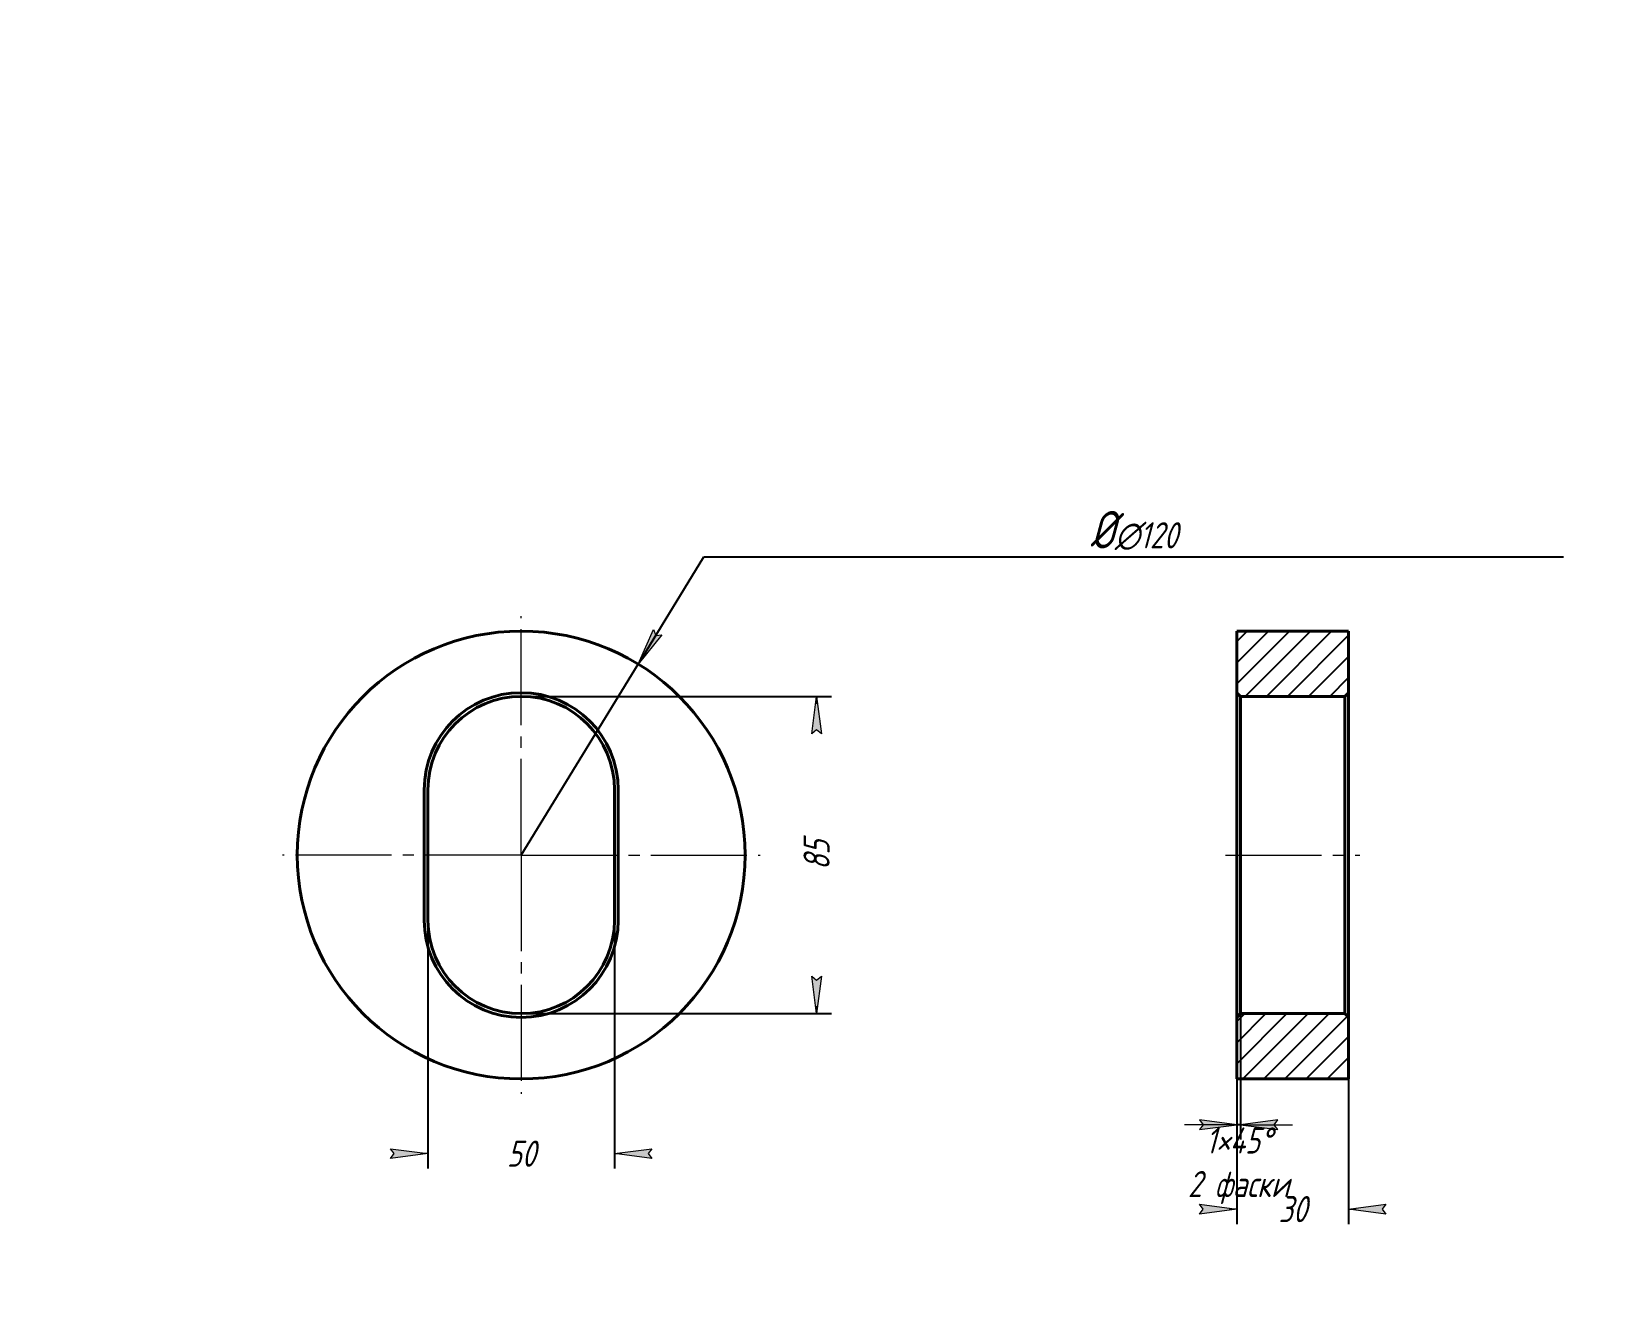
# Model space of a CAD drawing. Header units: millimetres. Extents: x 0 to 210, y 0 to 297.
# Drawn here: x 0 to 210, y 128.3 to 297 of the extents above; entities that cross this region are included whole.
import ezdxf

# ---------------------------------------------------------------- set-up
doc = ezdxf.new("R2010")
doc.units = ezdxf.units.MM
for name, pattern in [('K5LT_AXLED', [17.375, 12.875, -1.5, 1.5, -1.5]), ('K5LT_BASIC', [0]), ('K5LT_THIN', [0])]:
    doc.linetypes.add(name, pattern=pattern)
doc.layers.add('Системный слой', color=7, linetype='Continuous')
doc.styles.add('KDIMTEXTSTYLE', font='GOST_AU.SHX', dxfattribs={"width": 0.96, "oblique": 15, "height": 5})
doc.dimstyles.new('KDIMSTYLE (0.50)', dxfattribs={"dimtxt": 5, "dimasz": 1, "dimexe": 2, "dimexo": 0.0625, "dimgap": 1, "dimtad": 1, "dimlfac": 2, "dimtxsty": 'KDIMTEXTSTYLE', "dimsah": 1, "dimcen": 0.09, "dimdle": 1, "dimadec": 0, "dimazin": 0, "dimtfac": 0.667, "dimtmove": 0, "dimatfit": 3, "dimfxl": 1, "dimtvp": 1, "dimtolj": 1, "dimtzin": 0, "dimarcsym": 0})

# ---------------------------------------------------------------- blocks, each defined once
blk = doc.blocks.new('U5')
at = {"layer": 'Системный слой', "color": 30, "linetype": 'K5LT_AXLED', "lineweight": 18, "true_color": 0xff8000}
for q in [(65.63522253639621, 218.6531322196479), (33.63522253639621, 186.6531322196479), (97.63522253639621, 186.6531322196479), (65.63522253639621, 154.6531322196479)]:
    blk.add_line((65.63522253639621, 186.6531322196479), q, dxfattribs=at)
blk = doc.blocks.new('KDIMARROW_01')
at = {"layer": 'Системный слой'}
blk.add_hatch(color=0, dxfattribs=at).paths.add_polyline_path([(0, 0), (-5, 0.658262491226197), (-4.5, 5.51091059616309e-16), (-5, -0.6582624912261956)])
at = {"layer": 'Системный слой', "color": 0, "linetype": 'K5LT_THIN', "lineweight": 18}
for p, q in [((-4.5, 5.51091059616309e-16), (-5, 0.658262491226197)), ((-5, 0.658262491226197), (0, 0)), ((0, 0), (-5, -0.6582624912261956)), ((-5, -0.6582624912261956), (-4.5, 5.51091059616309e-16)), ((0, 0), (-1, 0))]:
    blk.add_line(p, q, dxfattribs=at)
blk = doc.blocks.new('KDIMARROW_02')
at = {"layer": 'Системный слой'}
blk.add_hatch(color=0, dxfattribs=at).paths.add_polyline_path([(4.5, -5.51091059616309e-16), (5, 0.6582624912261956), (0, 0), (5, -0.658262491226197)])
at = {"layer": 'Системный слой', "color": 0, "linetype": 'K5LT_THIN', "lineweight": 18}
for p, q in [((0, 0), (-1, 0)), ((5, 0.6582624912261956), (0, 0)), ((0, 0), (5, -0.658262491226197)), ((0, 0), (7, -8.572527594031472e-16)), ((4.5, -5.51091059616309e-16), (5, 0.6582624912261956)), ((5, -0.658262491226197), (4.5, -5.51091059616309e-16))]:
    blk.add_line(p, q, dxfattribs=at)

msp = doc.modelspace()

# ---------------------------------------------------------------- hatches: boundary and pattern name
at = {"layer": 'Системный слой'}
h = msp.add_hatch(dxfattribs=at)
h.set_pattern_fill('', angle=45, style=0, pattern_type=0)
h.set_pattern_definition([(45, (0, 0), (-1.414213562373095, 1.414213562373095), [])])
h.paths.add_polyline_path([(161.50087794062, 164.9031322196479), (161.50087794062, 156.6531322196479), (176.50087794062, 156.6531322196479), (176.50087794062, 164.9031322196479), (176.00087794062, 165.4031322196479), (162.00087794062, 165.4031322196479)])
h.paths.add_polyline_path([(161.50087794062, 216.6531322196479), (161.50087794062, 208.4031322196479), (162.00087794062, 207.9031322196479), (176.00087794062, 207.9031322196479), (176.50087794062, 208.4031322196479), (176.50087794062, 216.6531322196479)])

# ---------------------------------------------------------------- linework, layer by layer
at = {"layer": 'Системный слой', "color": 150, "linetype": 'K5LT_BASIC', "lineweight": 40, "true_color": 0x0080ff}
for p, q in [((161.50087794062, 208.4031322196479), (161.50087794062, 216.6531322196479)), ((161.50087794062, 216.6531322196479), (176.50087794062, 216.6531322196479)), ((176.50087794062, 208.4031322196479), (176.50087794062, 216.6531322196479)), ((161.50087794062, 195.4031322196479), (161.50087794062, 208.4031322196479)), ((161.50087794062, 208.4031322196479), (162.00087794062, 207.9031322196479)), ((162.00087794062, 195.4031322196479), (162.00087794062, 207.9031322196479)), ((162.00087794062, 207.9031322196479), (176.00087794062, 207.9031322196479)), ((176.50087794062, 208.4031322196479), (176.00087794062, 207.9031322196479)), ((176.00087794062, 195.4031322196479), (176.00087794062, 207.9031322196479)), ((176.50087794062, 195.4031322196479), (176.50087794062, 208.4031322196479)), ((52.63522253639622, 195.4031322196479), (52.63522253639621, 177.9031322196479)), ((53.13522253639622, 195.4031322196479), (53.13522253639621, 177.9031322196479)), ((78.13522253639621, 177.9031322196479), (78.13522253639621, 195.4031322196479)), ((78.63522253639621, 177.9031322196479), (78.63522253639621, 195.4031322196479)), ((161.50087794062, 177.9031322196479), (161.50087794062, 195.4031322196479)), ((162.00087794062, 177.9031322196479), (162.00087794062, 195.4031322196479)), ((176.00087794062, 177.9031322196479), (176.00087794062, 195.4031322196479)), ((176.50087794062, 177.9031322196479), (176.50087794062, 195.4031322196479)), ((161.50087794062, 164.9031322196479), (161.50087794062, 177.9031322196479)), ((162.00087794062, 165.4031322196479), (162.00087794062, 177.9031322196479)), ((176.00087794062, 165.4031322196479), (176.00087794062, 177.9031322196479)), ((176.50087794062, 164.9031322196479), (176.50087794062, 177.9031322196479)), ((161.50087794062, 164.9031322196479), (162.00087794062, 165.4031322196479)), ((161.50087794062, 156.6531322196479), (161.50087794062, 164.9031322196479)), ((162.00087794062, 165.4031322196479), (176.00087794062, 165.4031322196479)), ((176.50087794062, 164.9031322196479), (176.00087794062, 165.4031322196479)), ((176.50087794062, 156.6531322196479), (176.50087794062, 164.9031322196479)), ((161.50087794062, 156.6531322196479), (176.50087794062, 156.6531322196479))]:
    msp.add_line(p, q, dxfattribs=at)
at = {"layer": 'Системный слой', "color": 30, "linetype": 'K5LT_AXLED', "lineweight": 18, "true_color": 0xff8000}
msp.add_line((160.00087794062, 186.6531322196479), (178.00087794062, 186.6531322196479), dxfattribs=at)
at = {"layer": 'Системный слой', "color": 150, "linetype": 'K5LT_BASIC', "lineweight": 40, "true_color": 0x0080ff}
msp.add_circle((65.63522253639621, 186.6531322196479), 30, dxfattribs=at)
for centre, radius, start, end in [((65.63522253639621, 195.4031322196479), 13, 0, 180), ((65.63522253639621, 195.4031322196479), 12.5, 0, 180), ((65.63522253639621, 177.9031322196479), 13, 180, 0), ((65.63522253639621, 177.9031322196479), 12.5, 180, 0)]:
    msp.add_arc(centre, radius, start, end, dxfattribs=at)

# ---------------------------------------------------------------- block references
at = {"layer": 'Системный слой'}
msp.add_blockref('U5', (0, 0), dxfattribs=at)

# ---------------------------------------------------------------- dimensions: what is measured, and where the dimension line sits
at = {"layer": 'Системный слой', "color": 7}
msp.add_diameter_dim(center=(65.63522253639621, 186.65313221964794), radius=29.999999999999993, location=(90.10934053001435, 226.618344480789), dimstyle='KDIMSTYLE (0.50)', override={"dimtih": 1, "dimtoh": 1, "dimpost": '\\H3.5;\\W0.965;\\Q15;∅<>', "dimblk1": 'KDIMARROW_01', "dimblk2": 'KDIMARROW_01', "dimclrt": 7, "dimtmove": 1, "dimatfit": 2, "dimtolj": 1}, dxfattribs=at).render()
msp.add_linear_dim(base=(105.2121272183839, 207.9031322196479), p1=(65.63522253639621, 165.4031322196479), p2=(65.63522253639623, 207.9031322196479), angle=90, location=(105.2121272183838, 186.6531322196479), dimstyle='KDIMSTYLE (0.50)', override={"dimexo": 0, "dimpost": '\\H3.5;\\W0.965;\\Q15;<>', "dimblk1": 'KDIMARROW_01', "dimblk2": 'KDIMARROW_01', "dimse1": 0, "dimse2": 0, "dimclrt": 7, "dimtolj": 1}, dxfattribs=at).render()
for base, p1, p2, location in [((53.13522253639621, 146.6440072044799), (78.13522253639621, 186.6531322196479), (53.13522253639621, 186.6531322196479), (65.63522253639621, 146.6440072044799)), ((161.50087794062, 139.2138937836953), (176.50087794062, 156.6531322196479), (161.50087794062, 156.6531322196479), (169.00087794062, 139.2138937836953))]:
    msp.add_linear_dim(base=base, p1=p1, p2=p2, location=location, dimstyle='KDIMSTYLE (0.50)', override={"dimexo": 0, "dimpost": '\\H3.5;\\W0.965;\\Q15;<>', "dimblk1": 'KDIMARROW_01', "dimblk2": 'KDIMARROW_01', "dimse1": 0, "dimse2": 0, "dimclrt": 7, "dimtolj": 1}, dxfattribs=at).render()
msp.add_linear_dim(base=(161.50087794062, 150.5240595325897), p1=(162.00087794062, 165.4031322196479), p2=(161.50087794062, 164.9031322196479), dimstyle='KDIMSTYLE (0.50)', override={"dimexo": 0, "dimpost": '\\H3.5;\\W0.965;\\Q15;<>\\H3.5;\\W0.965;\\Q15;\\Q15;\\Q15;×\\Q15;45\\Q15;°\\Q15;\\X\\H3.5;\\W0.965;\\Q15;\\Q15;2 фаски', "dimblk1": 'KDIMARROW_02', "dimblk2": 'KDIMARROW_02', "dimse1": 0, "dimse2": 0, "dimclrt": 7, "dimtolj": 1}, dxfattribs=at).render()

doc.saveas('drawing.dxf')
